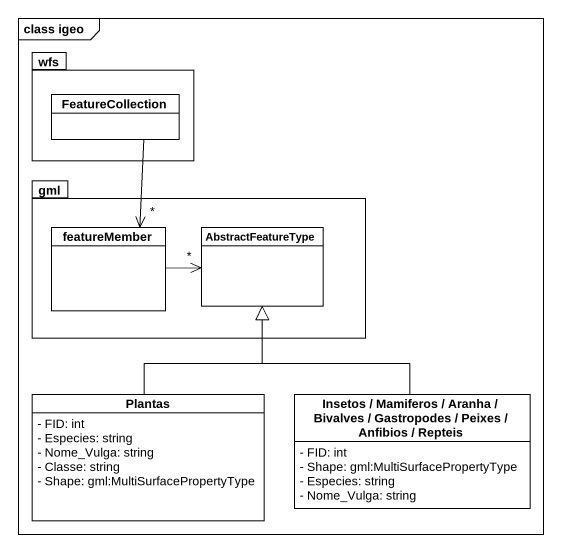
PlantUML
@startuml
mainframe class igeo
hide circle
hide empty members
skinparam classAttributeIconSize 0
package wfs {
  class FeatureCollection
}
package gml {
  class featureMember
  class AbstractFeatureType
}
class Plantas {
  - FID: int
  - Especies: string
  - Nome_Vulga: string
  - Classe: string
  - Shape: gml:MultiSurfacePropertyType
}
class "Insetos / Mamiferos / Aranha / Bivalves / Gastropodes / Peixes / Anfibios / Repteis" as Insetos_Mamiferos_Aranha {
  - FID: int
  - Shape: gml:MultiSurfacePropertyType
  - Especies: string
  - Nome_Vulga: string
}
FeatureCollection --> "*" featureMember
featureMember -right-> "*" AbstractFeatureType
Plantas -up-|> AbstractFeatureType
Insetos_Mamiferos_Aranha -up-|> AbstractFeatureType
@enduml
